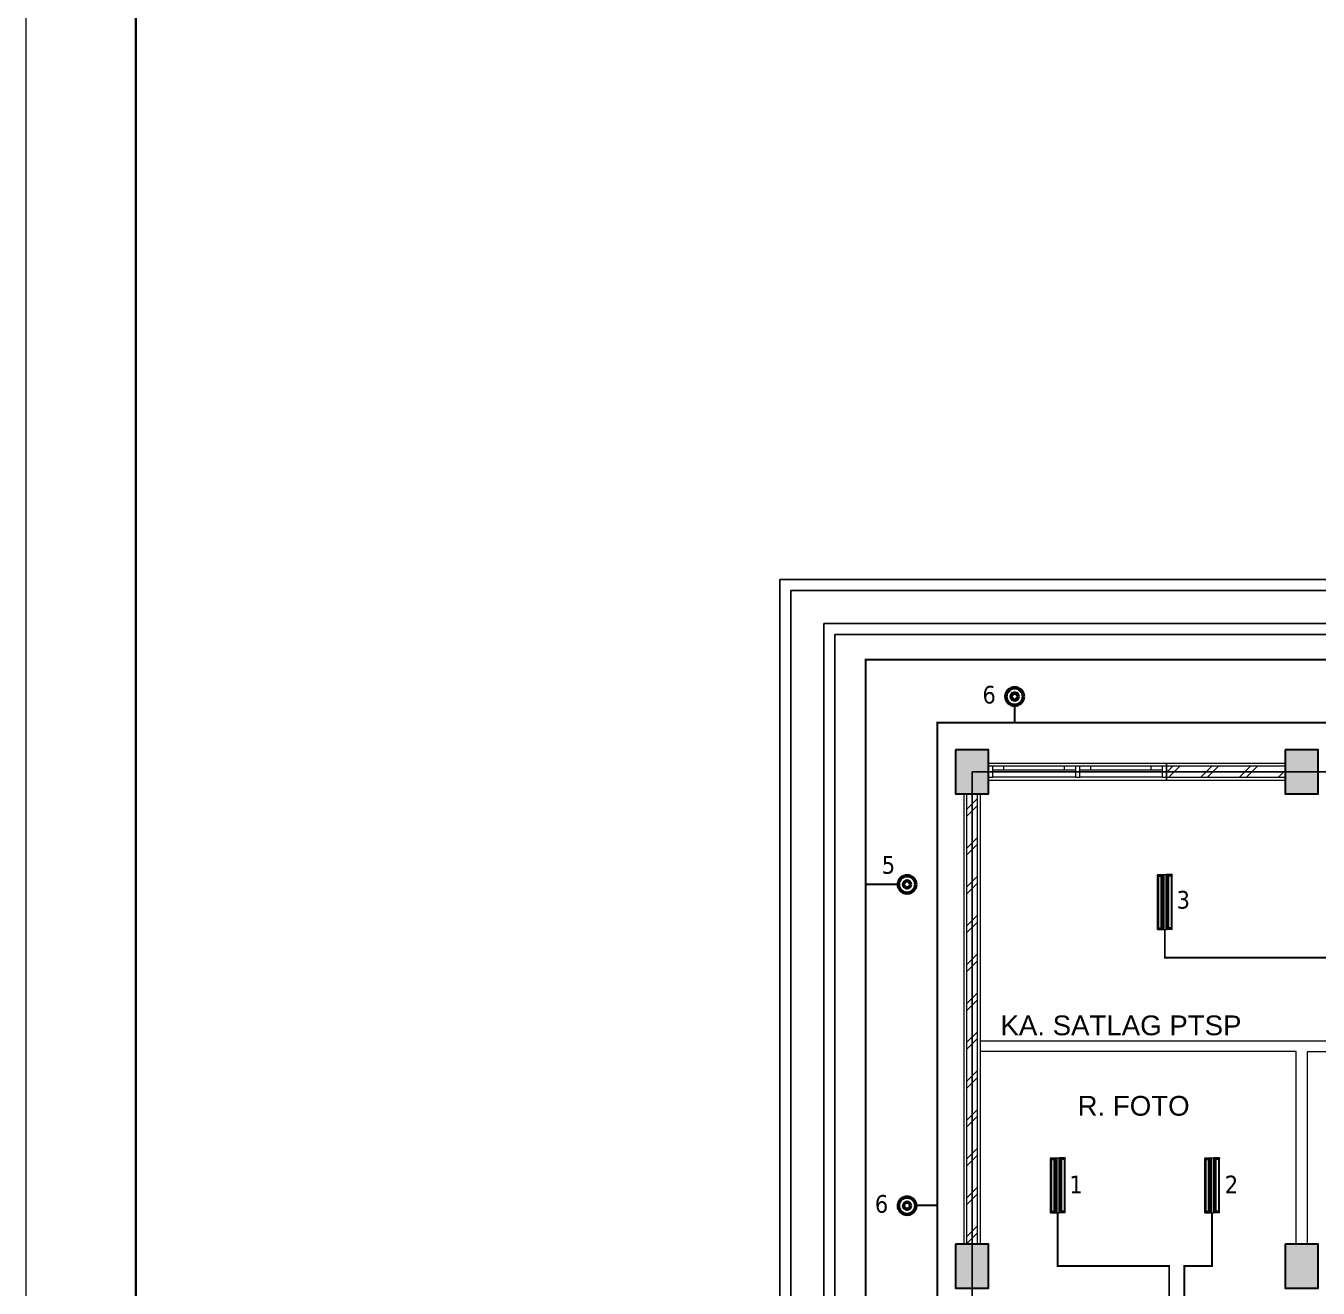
# Model space of a CAD drawing. Header units: millimetres. Extents: x -17012 to 17775, y -5570 to 5430.
# Drawn here: x -17012 to -14660, y -2368 to -70 of the extents above; entities that cross this region are included whole.
import ezdxf
from ezdxf.enums import TextEntityAlignment as Align

# ---------------------------------------------------------------- set-up
doc = ezdxf.new("R2010")
doc.units = ezdxf.units.MM
doc.linetypes.add('DASHED2', pattern=[0.375, 0.25, -0.125])
for name, color, linetype, lineweight in [('ars', 11, 'Continuous', 5), ('dinding', 5, 'Continuous', 15), ('GRS KOP', 1, 'Continuous', 35), ('HACH', 252, 'Continuous', 0), ('kabel', 1, 'Continuous', 50), ('KOLOM', 1, 'Continuous', 30), ('kop', 7, 'Continuous', 20), ('kus', 63, 'Continuous', 15), ('LAMPU-LISTRIK', 22, 'Continuous', 0), ('lan', 7, 'Continuous', 15), ('not', 7, 'Continuous', 20), ('Notasi', 2, 'Continuous', 20), ('PARTISI', 190, 'Continuous', 9), ('sol kol', 8, 'Continuous', 0)]:
    doc.layers.add(name, color=color, linetype=linetype, lineweight=lineweight)
doc.layers.add('as', color=1, linetype='Continuous', plot=False)
doc.layers.add('D1', color=1, linetype='Continuous')
doc.layers.add('potongan', color=210, linetype='Continuous')
doc.styles.add('BARU', font='complex.shx')
doc.styles.get("Standard").update_dxf_attribs({"font": 'arial.ttf'})
doc.styles.add('tahoma', font='tahoma.ttf')

# ---------------------------------------------------------------- blocks, each defined once
blk = doc.blocks.new('K1')
at = {"layer": 'KOLOM'}
blk.add_lwpolyline([(0.2, 0.15), (-0.2, 0.15), (-0.2, -0.15), (0.2, -0.15), (0.2, 0.15)], dxfattribs=at)
blk = doc.blocks.new('NOTASI RUANG')
at = {"layer": 'not'}
for height, p in [(0.26, (-0.011, 0.3)), (0.175, (-0.009, -0.017))]:
    blk.add_attdef('RUANG', text='', height=height, dxfattribs=at).set_placement(p, align=Align.MIDDLE_CENTER)
blk = doc.blocks.new('TL')
at = {"layer": 'LAMPU-LISTRIK', "color": 60, "ltscale": 2}
for p, q in [((2018540, -298573), (2018540, -298677)), ((2018540, -298573), (2018552, -298573)), ((2018552, -298656), (2018540, -298656)), ((2018540, -298677), (2018540, -298734)), ((2019542, -298677), (2018540, -298677)), ((2019542, -298688), (2018540, -298688)), ((2019542, -298723), (2018540, -298723)), ((2018540, -298838), (2018540, -298734)), ((2019542, -298734), (2018540, -298734)), ((2018552, -298755), (2018540, -298755)), ((2019538, -298656), (2018546, -298656)), ((2018552, -298573), (2018552, -298656)), ((2018563, -298601), (2018552, -298601)), ((2018563, -298604), (2018552, -298604)), ((2018563, -298622), (2018552, -298622)), ((2018563, -298624), (2018552, -298624)), ((2018552, -298838), (2018552, -298755)), ((2018563, -298787), (2018552, -298787)), ((2018563, -298790), (2018552, -298790)), ((2018563, -298597), (2018563, -298629)), ((2018563, -298814), (2018563, -298782)), ((2019512, -298590), (2018570, -298590)), ((2019512, -298635), (2018570, -298635)), ((2019512, -298776), (2018570, -298776)), ((2018572, -298590), (2018572, -298635)), ((2018572, -298821), (2018572, -298776)), ((2019511, -298590), (2019511, -298635)), ((2019511, -298821), (2019511, -298776)), ((2019519, -298597), (2019519, -298629)), ((2019519, -298601), (2019531, -298601)), ((2019519, -298604), (2019531, -298604)), ((2019519, -298622), (2019531, -298622)), ((2019519, -298624), (2019531, -298624)), ((2019519, -298814), (2019519, -298782)), ((2019519, -298787), (2019531, -298787)), ((2019519, -298790), (2019531, -298790)), ((2019542, -298573), (2019531, -298573)), ((2019531, -298573), (2019531, -298656)), ((2019531, -298656), (2019542, -298656)), ((2019531, -298838), (2019531, -298755)), ((2019531, -298755), (2019542, -298755)), ((2019542, -298573), (2019542, -298677)), ((2019542, -298677), (2019542, -298734)), ((2019542, -298838), (2019542, -298734)), ((2018540, -298838), (2018552, -298838)), ((2018563, -298807), (2018552, -298807)), ((2018563, -298810), (2018552, -298810)), ((2019512, -298821), (2018570, -298821)), ((2019519, -298807), (2019531, -298807)), ((2019519, -298810), (2019531, -298810)), ((2019542, -298838), (2019531, -298838))]:
    blk.add_line(p, q, dxfattribs=at)
at = {"layer": 'LAMPU-LISTRIK', "color": 60}
for p, q in [((2018552, -298573), (2019531, -298573)), ((2018552, -298755), (2019531, -298755)), ((2018552, -298838), (2019531, -298838))]:
    blk.add_line(p, q, dxfattribs=at)
at = {"layer": 'LAMPU-LISTRIK', "color": 60, "ltscale": 2}
for centre, start, end in [((2018570, -298597), 90, 180), ((2018570, -298629), 180, 270), ((2018570, -298782), 90, 180), ((2019512, -298597), 0, 90), ((2019512, -298629), 270, 0), ((2019512, -298782), 0, 90), ((2018570, -298814), 180, 270), ((2019512, -298814), 270, 0)]:
    blk.add_arc(centre, 6.78, start, end, dxfattribs=at)
blk = doc.blocks.new('RV2')
at = {"layer": 'kabel', "color": 2, "linetype": 'Continuous'}
for radius in [15.9, 6.34]:
    blk.add_circle((936836.5, 350587.4), radius, dxfattribs=at)
blk = doc.blocks.new('kop')
at = {"layer": 'GRS KOP'}
blk.add_lwpolyline([(1, 54), (83, 54), (83, 1), (1, 1)], close=True, dxfattribs=at)
at = {"layer": 'kop', "color": 7}
blk.add_line((0, 55), (0, 0), dxfattribs=at)
at = {"layer": 'kop', "style": 'BARU', "flags": 4}
for p, height in [((73.8, 5.4), 0.35), ((80.303, 5.382), 0.25), ((73.8, 4.9), 0.35), ((80.303, 4.882), 0.25), ((73.8, 4.4), 0.35), ((80.303, 4.382), 0.25)]:
    blk.add_attdef('-', p, '', height=height, dxfattribs=at)
at = {"layer": 'kop', "flags": 4}
for tag, p in [('AR-00', (78.057, 2.648)), ('00', (81.238, 2.647))]:
    blk.add_attdef(tag, text='', height=0.35, dxfattribs=at).set_placement(p, align=Align.MIDDLE)

msp = doc.modelspace()

# ---------------------------------------------------------------- hatches: boundary and pattern name
at = {"layer": 'ars'}
h = msp.add_hatch(dxfattribs=at)
h.set_pattern_fill('TEMBOK', color=256, scale=50)
h.set_pattern_definition([(45, (-12763.706, -4278.213), (-35.35534, 35.35534), []), (45, (-12751.206, -4278.213), (-35.35534, 35.35534), [])])
h.paths.add_polyline_path([(-14935.7, -1418.2), (-14719.7, -1418.2), (-14719.7, -1438.2), (-14935.7, -1438.2)])
h = msp.add_hatch(dxfattribs=at)
h.set_pattern_fill('TEMBOK', color=256, scale=50)
h.set_pattern_definition([(45, (-12989.706, -4278.213), (-35.35534, 35.35534), []), (45, (-12977.206, -4278.213), (-35.35534, 35.35534), [])])
h.paths.add_polyline_path([(-15279.7, -2288.2), (-15279.7, -1468.2), (-15299.7, -1468.2), (-15299.7, -2288.2)])
at = {"layer": 'sol kol'}
for points in [[(-15319.7, -1388.2), (-15319.7, -1468.2), (-15259.7, -1468.2), (-15259.7, -1388.2)], [(-14719.7, -1388.2), (-14719.7, -1468.2), (-14659.7, -1468.2), (-14659.7, -1388.2)], [(-15319.7, -2288.2), (-15319.7, -2368.2), (-15259.7, -2368.2), (-15259.7, -2288.2)], [(-14719.7, -2288.2), (-14719.7, -2368.2), (-14659.7, -2368.2), (-14659.7, -2288.2)]]:
    msp.add_hatch(color=256, dxfattribs=at).paths.add_polyline_path(points)

# ---------------------------------------------------------------- linework, layer by layer
for p, q in [((-15639.7, -3978.2), (-15639.7, -1078.2)), ((-15639.7, -1078.2), (-10339.7, -1078.2)), ((-15619.7, -3958.2), (-15619.7, -1098.2)), ((-15619.7, -1098.2), (-11859.7, -1098.2)), ((-15559.7, -3898.2), (-15559.7, -1158.2)), ((-15559.7, -1158.2), (-11859.7, -1158.2)), ((-15539.7, -3878.2), (-15539.7, -1178.2)), ((-15539.7, -1178.2), (-11859.7, -1178.2))]:
    msp.add_line(p, q)
at = {"layer": 'ars'}
for points in [[(-14719.7, -1418.2), (-14935.7, -1418.2), (-14935.7, -1438.2), (-14719.7, -1438.2)], [(-15279.7, -2288.2), (-15279.7, -1468.2), (-15299.7, -1468.2), (-15299.7, -2288.2)]]:
    msp.add_lwpolyline(points, close=True, dxfattribs=at)
at = {"layer": 'as'}
for points in [[(-15289.7, -1428.2), (-15289.7, -3628.2)], [(-13489.7, -1428.2), (-15289.7, -1428.2)]]:
    msp.add_lwpolyline(points, dxfattribs=at)
at = {"layer": 'dinding'}
for points in [[(-14719.7, -1413.2), (-14935.7, -1413.2), (-14935.7, -1443.2), (-14719.7, -1443.2)], [(-15274.7, -2288.2), (-15274.7, -1468.2), (-15304.7, -1468.2), (-15304.7, -2288.2)]]:
    msp.add_lwpolyline(points, close=True, dxfattribs=at)
at = {"layer": 'HACH', "color": 6, "linetype": 'DASHED2', "ltscale": 90, "const_width": 3.5}
for points in [[(-12125.5, -1275.3), (-12125.5, -1224.2), (-15483.7, -1224.2), (-15483.7, -3831.1), (-13405.5, -3831.1, 0.414214), (-13404.5, -3830.1), (-13404.5, -3343.8, 0.414214), (-13405.5, -3342.8), (-13441.9, -3342.8)], [(-12737.6, -1307.1), (-12737.6, -1338.8), (-15352.9, -1338.8), (-15352.9, -3695.3), (-13421.2, -3695.3, 0.414214), (-13420.2, -3694.3), (-13420.2, -3360.4, 0.414214), (-13421.2, -3359.4), (-13441.9, -3359.4)]]:
    msp.add_lwpolyline(points, format="xyb", dxfattribs=at)
for points in [[(-15212.3, -1307.1), (-15212.3, -1338.8)], [(-15424, -1633.2), (-15483.7, -1633.2)], [(-14938.9, -1715.3), (-14938.9, -1766.4), (-13611.8, -1766.4), (-13611.8, -1883.2), (-13539, -1883.2)], [(-15392.3, -2217.6), (-15352.9, -2217.6)], [(-15133.8, -2231.1), (-15133.8, -2327.8), (-14930.9, -2327.8), (-14930.9, -2386.4)], [(-14852.8, -2231.1), (-14852.8, -2327.8), (-14903.3, -2327.8), (-14903.3, -2385.4)]]:
    msp.add_lwpolyline(points, dxfattribs=at)
at = {"layer": 'kop', "color": 7}
msp.add_line((-17012.5, 5429.8), (-17012.5, -5570.2), dxfattribs=at)
at = {"layer": 'kus'}
for p, q in [((-15101.7, -1418.2), (-15251.7, -1418.2)), ((-15101.7, -1425.2), (-15251.7, -1425.2)), ((-15231.7, -1425.2), (-15231.7, -1418.2)), ((-15121.7, -1425.2), (-15121.7, -1418.2)), ((-14943.7, -1418.2), (-15093.7, -1418.2)), ((-14943.7, -1425.2), (-15093.7, -1425.2)), ((-15073.7, -1425.2), (-15073.7, -1418.2)), ((-14963.7, -1425.2), (-14963.7, -1418.2)), ((-15101.7, -1438.2), (-15251.7, -1438.2)), ((-14943.7, -1438.2), (-15093.7, -1438.2))]:
    msp.add_line(p, q, dxfattribs=at)
for points in [[(-15251.7, -1418.2), (-15259.7, -1418.2), (-15259.7, -1438.2), (-15251.7, -1438.2)], [(-15093.7, -1418.2), (-15101.7, -1418.2), (-15101.7, -1438.2), (-15093.7, -1438.2)], [(-14935.7, -1418.2), (-14943.7, -1418.2), (-14943.7, -1438.2), (-14935.7, -1438.2)]]:
    msp.add_lwpolyline(points, close=True, dxfattribs=at)
at = {"layer": 'lan'}
msp.add_lwpolyline([(-14935.7, -1413.2), (-15259.7, -1413.2), (-15259.7, -1443.2), (-14935.7, -1443.2)], close=True, dxfattribs=at)
at = {"layer": 'PARTISI'}
msp.add_lwpolyline([(-14699.7, -2288.2), (-14699.7, -1937.7), (-15274.7, -1937.7), (-15274.7, -1918.2), (-14679.7, -1918.2), (-13945.7, -1918.2), (-13945.7, -1938.2), (-14679.7, -1938.2), (-14679.7, -2288.2)], close=True, dxfattribs=at)

# ---------------------------------------------------------------- block references
at = {"layer": 'D1', "xscale": 0.09999999997671694, "yscale": 0.09999999997671694, "zscale": 0.1, "rotation": 90}
for p in [(-44809.5, -203569.3), (-45004.3, -204085.1), (-44723.3, -204085.1)]:
    msp.add_blockref('TL', p, dxfattribs=at)
at = {"layer": 'KOLOM', "xscale": 200, "yscale": 200, "zscale": 200, "rotation": 90}
for p in [(-15289.7, -1428.2), (-14689.7, -1428.2), (-15289.7, -2328.2), (-14689.7, -2328.2)]:
    msp.add_blockref('K1', p, dxfattribs=at)
at = {"layer": 'kop', "xscale": 200, "yscale": 200, "zscale": 200}
msp.add_blockref('kop', (-17012.5, -5570.2), dxfattribs=at)
at = {"layer": 'Notasi'}
ref = msp.add_blockref('NOTASI RUANG', (-15017, -1935.3), dxfattribs=dict(at, xscale=151.7750944366908, yscale=151.7750944366911, zscale=151.775094436689))
ref.add_attrib('RUANG', 'KA. SATLAG PTSP', dxfattribs={"layer": 'not', "height": 36}).set_placement((-15018.7, -1889.8), align=Align.MIDDLE_CENTER)
ref = msp.add_blockref('NOTASI RUANG', (-14994, -2081.8), dxfattribs=dict(at, xscale=151.7750944366908, yscale=151.7750944366911, zscale=151.775094436689))
ref.add_attrib('RUANG', 'R. FOTO', dxfattribs={"layer": 'not', "height": 36}).set_placement((-14995.7, -2036.3), align=Align.MIDDLE_CENTER)
at = {"layer": 'potongan'}
for p in [(-952048.7, -351878.6), (-952244.6, -352220.6), (-952244.6, -352805.6)]:
    msp.add_blockref('RV2', p, dxfattribs=at)

# ---------------------------------------------------------------- texts
at = {"layer": 'Notasi', "color": 3, "style": 'tahoma'}
for s, p in [('6', (-15270.8, -1303.9)), ('5', (-15454.1, -1613.7)), ('3', (-14917.3, -1677.3)), ('1', (-15112.7, -2195.6)), ('2', (-14829.6, -2195.6)), ('6', (-15466.7, -2230.9))]:
    msp.add_text(s, height=32.2, dxfattribs=at).set_placement(p)

doc.saveas('drawing.dxf')
